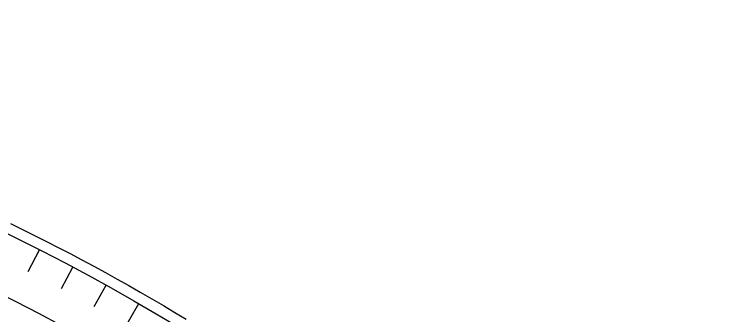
# Model space of a CAD drawing. Header units: millimetres. Extents: x -76 to 76, y -76 to 98.
# Drawn here: x 33.47 to 58.87, y 65.08 to 75.61 of the extents above; entities that cross this region are included whole.
import ezdxf

# ---------------------------------------------------------------- set-up
doc = ezdxf.new("R2010")
doc.units = ezdxf.units.MM
for name, color, linetype in [('CUT_OUTER', 1, 'Continuous'), ('ENGRAVE', 7, 'Continuous'), ('ENGRAVE_FINE', 8, 'Continuous')]:
    doc.layers.add(name, color=color, linetype=linetype)

msp = doc.modelspace()

# ---------------------------------------------------------------- linework, layer by layer
at = {"layer": 'CUT_OUTER'}
msp.add_lwpolyline([(33.3348, 68.2993), (33.7533, 68.0934), (34.1705, 67.885), (34.5864, 67.6741), (35.0009, 67.4606), (35.4142, 67.2446), (35.8262, 67.026), (36.2367, 66.8049), (36.646, 66.5813), (37.0538, 66.3552), (37.4603, 66.1266), (37.8653, 65.8955), (38.2689, 65.6619), (38.6711, 65.4259), (39.0718, 65.1874), (39.4711, 64.9464)], dxfattribs=at)
at = {"layer": 'ENGRAVE'}
msp.add_lwpolyline([(37.8062, 65.4823), (36.8114, 63.7591)], dxfattribs=at)
for radius in [75.6124, 73.6227, 69.9276]:
    msp.add_circle((0, 0), radius, dxfattribs=at)
at = {"layer": 'ENGRAVE_FINE'}
for points in [[(34.3273, 67.3711), (33.9402, 66.6114)], [(35.4979, 66.7618), (35.0975, 66.0089)], [(36.6576, 66.1321), (36.2442, 65.3863)]]:
    msp.add_lwpolyline(points, dxfattribs=at)

doc.saveas('drawing.dxf')
